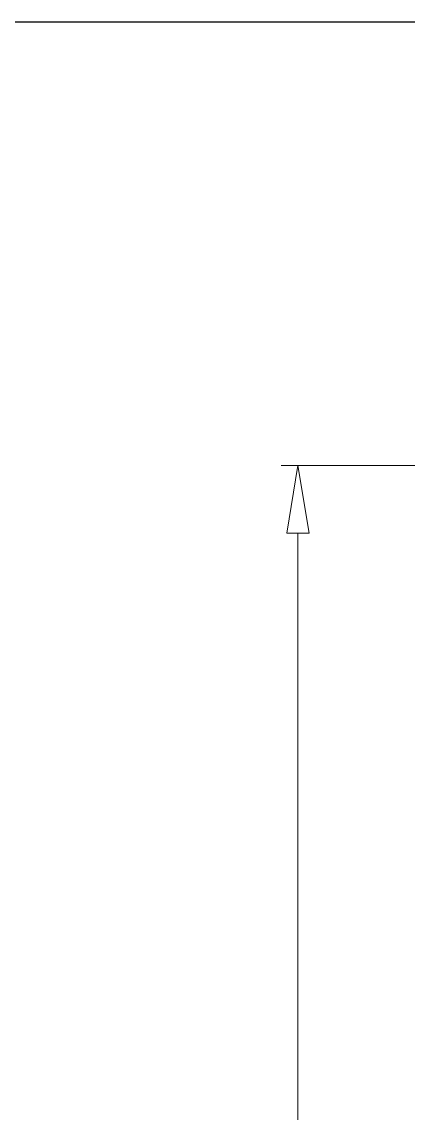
# Model space of a CAD drawing. Header units: millimetres. Extents: x 1786 to 2940, y -3417 to -1928.
# Drawn here: x 2773.5 to 2800.9, y -3133.3 to -3055.9 of the extents above; entities that cross this region are included whole.
import ezdxf

# ---------------------------------------------------------------- set-up
doc = ezdxf.new("R2010")
doc.units = ezdxf.units.MM
doc.layers.add('dim', color=3, linetype='Continuous', lineweight=9)
doc.styles.add('FFS', font='', dxfattribs={"width": 0.85})
doc.styles.get('FFS').set_extended_font_data('FangSong_GB2312')
doc.dimstyles.new('YanXiu', dxfattribs={"dimtxt": 2.5, "dimasz": 2.2, "dimexe": 1, "dimexo": 0.6, "dimgap": 0.66, "dimtad": 0, "dimzin": 9, "dimdsep": 46, "dimtxsty": 'FFS', "dimblk": 'CLOSEDBLANK', "dimcen": 0, "dimclrd": 256, "dimclre": 131, "dimclrt": 42, "dimazin": 2, "dimtfac": 1, "dimtofl": 0, "dimtmove": 0, "dimatfit": 3, "dimldrblk": 'CLOSEDBLANK', "dimfxl": 1, "dimlwd": 5, "dimlwe": 5, "dimarcsym": 0})

# ---------------------------------------------------------------- blocks, each defined once
blk = doc.blocks.new('*u2')
at = {"layer": 'Defpoints', "color": 2}
blk.add_lwpolyline([(-135.77, 94.941), (135.77, 94.941), (135.77, -94.941), (-135.77, -94.941)], close=True, dxfattribs=at)
blk = doc.blocks.new('_ClosedBlank')
at = {"color": 0, "linetype": 'ByBlock', "lineweight": -2}
for p, q in [((-1, 0.167), (0, 0)), ((-1, 0.167), (-1, -0.167)), ((0, 0), (-1, -0.167))]:
    blk.add_line(p, q, dxfattribs=at)
blk = doc.blocks.new('*D57')
at = {"layer": 'Defpoints', "color": 0, "transparency": 16777216}
for p in [(-126.944, 241.473), (-172.945, 31.473, 0), (-110.95, 31.473)]:
    blk.add_point(p, dxfattribs=at)
at = {"layer": 'dim', "color": 131, "lineweight": 5, "transparency": 16777216}
for p, q in [((-125.744, 241.473), (-109.751, 241.473)), ((-171.745, 31.473), (-109.751, 31.473))]:
    blk.add_line(p, q, dxfattribs=at)
at = {"layer": 'dim', "lineweight": 5, "transparency": 16777216}
for p, q in [((-110.95, 236.673), (-110.95, 142.483)), ((-110.95, 36.273), (-110.95, 130.463))]:
    blk.add_line(p, q, dxfattribs=at)
at = {"layer": 'dim', "lineweight": 5, "transparency": 16777216, "xscale": 4.800000000000001, "yscale": 4.800000000000001, "zscale": 4.800000000000001}
for p, rotation in [((-110.95, 241.473), 90), ((-110.95, 31.473), 270)]:
    blk.add_blockref('_ClosedBlank', p, dxfattribs=dict(at, rotation=rotation))
at = {"layer": 'dim', "color": 42, "transparency": 16777216, "insert": (-110.95, 136.473), "char_height": 6, "attachment_point": 5, "rotation": 90, "style": 'FFS'}
blk.add_mtext('210', dxfattribs=at)
blk = doc.blocks.new('u231')
at = {"layer": 'Defpoints', "xscale": 1.900000000000091, "yscale": 1.900000000000091, "zscale": 1.900000000000091}
blk.add_blockref('*u2', (0, 180.389), dxfattribs=at)
at = {"layer": 'dim'}
dim = blk.add_linear_dim(base=(-110.95, 31.473), p1=(-126.944, 241.473), p2=(-172.945, 31.473, 0), angle=90, dimstyle='YanXiu', override={"dimtxt": 6, "dimasz": 4.8, "dimexe": 1.1994, "dimexo": 1.1994, "dimgap": 1.1994}, dxfattribs=at)
dim.commit()
dim.dimension.update_dxf_attribs({"geometry": '*D57', "text_midpoint": (-110.95, 136.473)})

msp = doc.modelspace()

# ---------------------------------------------------------------- block references
at = {"rotation": 180}
msp.add_blockref('u231', (2682.152, -3055.88, 0), dxfattribs=at)

doc.saveas('drawing.dxf')
